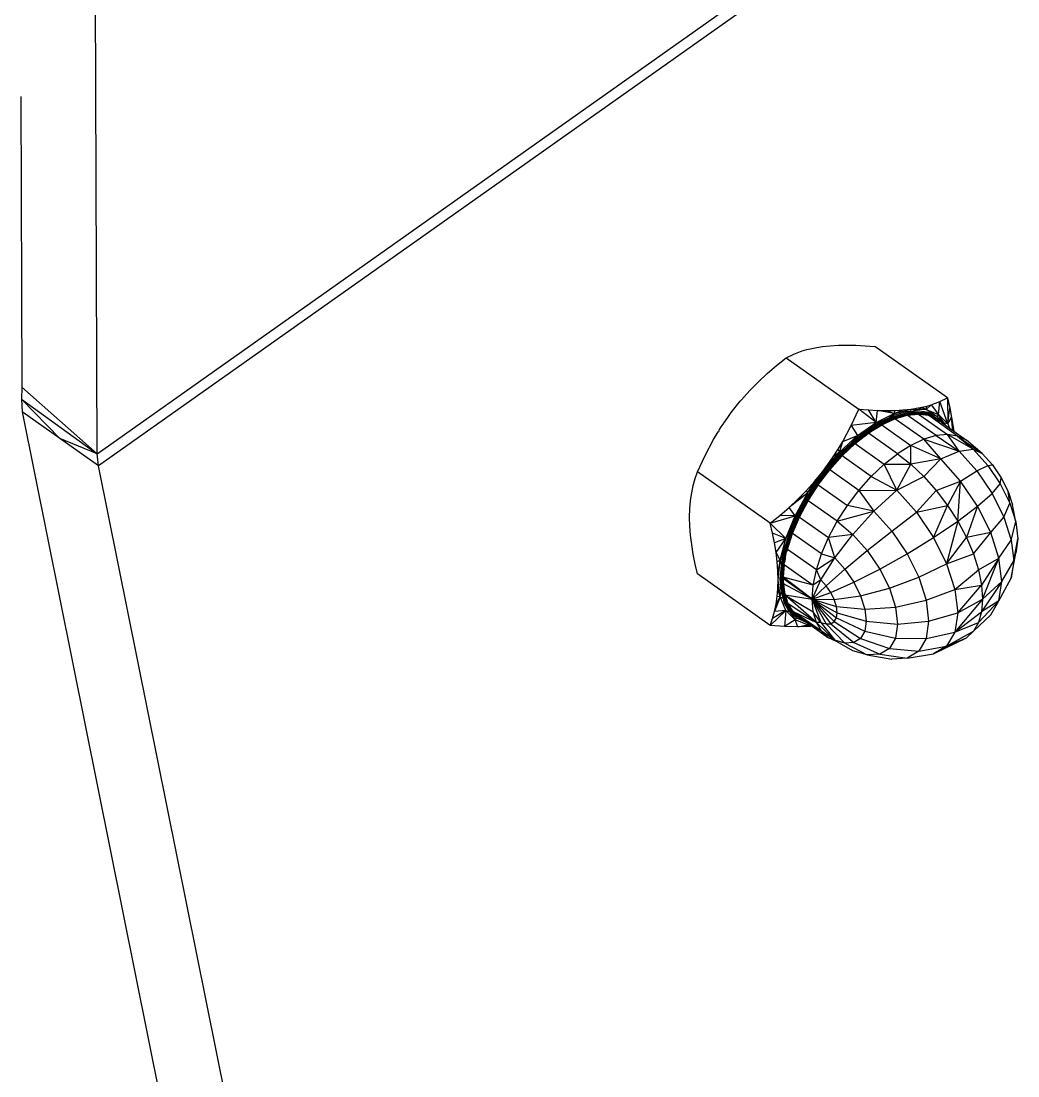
# Model space of a CAD drawing. Header units: millimetres. Extents: x 1918 to 7324, y -1954 to 2054.
# Drawn here: x 5883 to 5958.8, y 864 to 944.2 of the extents above; entities that cross this region are included whole.
import ezdxf

# ---------------------------------------------------------------- set-up
doc = ezdxf.new("R2010")
doc.units = ezdxf.units.MM

msp = doc.modelspace()

# ---------------------------------------------------------------- linework, layer by layer
for p, q in [((5888.808, 911.31), (5888.48, 1001.518)), ((5938.658, 945.566), (5888.91, 910.389)), ((5888.808, 911.31), (5936.35, 944.927)), ((5883.014, 938.461), (5883.094, 916.358)), ((5941.775, 918.88), (5942.421, 919.124)), ((5942.421, 919.124), (5942.774, 919.228)), ((5942.774, 919.228), (5943.147, 919.319)), ((5943.147, 919.319), (5943.544, 919.396)), ((5943.544, 919.396), (5943.962, 919.459)), ((5943.962, 919.459), (5944.552, 919.52)), ((5944.552, 919.52), (5945.174, 919.555)), ((5945.174, 919.555), (5945.826, 919.566)), ((5945.826, 919.566), (5946.504, 919.554)), ((5946.504, 919.554), (5947.207, 919.521)), ((5947.207, 919.521), (5947.932, 919.471)), ((5953.465, 915.559), (5947.932, 919.471)), ((5940.471, 918.009), (5941.196, 918.597)), ((5941.196, 918.597), (5941.775, 918.88)), ((5941.196, 918.597), (5946.729, 914.685)), ((5939.09, 916.767), (5939.768, 917.4)), ((5939.768, 917.4), (5940.471, 918.009)), ((5938.438, 916.107), (5939.09, 916.767)), ((5883.094, 916.358), (5883.055, 915.462)), ((5883.094, 916.358), (5888.808, 911.31)), ((5937.817, 915.417), (5938.438, 916.107)), ((5883.055, 915.462), (5888.808, 911.31)), ((5885.98, 912.461), (5883.055, 915.462)), ((5883.055, 915.462), (5883.108, 914.492)), ((5937.031, 914.446), (5937.699, 915.304)), ((5937.699, 915.304), (5937.817, 915.417)), ((5952.24, 915.032), (5951.838, 914.674)), ((5951.887, 914.928), (5952.24, 915.032)), ((5952.24, 915.032), (5952.886, 915.276)), ((5952.24, 915.032), (5952.78, 914.294)), ((5952.78, 914.294), (5952.886, 915.276)), ((5952.886, 915.276), (5953.465, 915.559)), ((5953.484, 913.573), (5952.886, 915.276)), ((5953.465, 915.559), (5953.484, 913.573)), ((5953.465, 915.559), (5953.636, 914.806)), ((5883.108, 914.492), (5911.252, 774.782)), ((5885.98, 912.461), (5883.108, 914.492)), ((5936.808, 914.137), (5937.031, 914.446)), ((5946.15, 913.445), (5946.729, 914.685)), ((5948.035, 913.678), (5946.729, 914.685)), ((5946.729, 914.685), (5947.454, 914.635)), ((5948.035, 913.678), (5947.454, 914.635)), ((5947.454, 914.635), (5948.157, 914.602)), ((5948.035, 913.678), (5948.157, 914.602)), ((5948.035, 913.678), (5949.412, 914.36)), ((5948.157, 914.602), (5948.835, 914.59)), ((5949.412, 914.36), (5948.157, 914.602)), ((5948.835, 914.59), (5949.487, 914.601)), ((5948.835, 914.59), (5949.412, 914.36)), ((5949.035, 914.026), (5950.619, 914.49)), ((5949.371, 914.202), (5949.035, 914.026)), ((5950.617, 914.445), (5949.04, 913.983)), ((5950.624, 914.399), (5949.053, 913.939)), ((5950.64, 914.357), (5949.074, 913.898)), ((5949.117, 914.101), (5949.412, 914.36)), ((5950.328, 914.482), (5949.371, 914.202)), ((5949.412, 914.36), (5950.699, 914.697)), ((5949.412, 914.36), (5950.108, 914.636)), ((5949.412, 914.36), (5949.487, 914.601)), ((5949.457, 913.969), (5950.395, 914.244)), ((5949.487, 914.601), (5950.108, 914.636)), ((5950.108, 914.636), (5950.699, 914.697)), ((5950.619, 914.49), (5950.328, 914.482)), ((5950.663, 914.321), (5950.395, 914.244)), ((5950.395, 914.244), (5950.997, 914.3)), ((5952.603, 912.683), (5950.395, 914.244)), ((5950.617, 914.445), (5950.619, 914.49)), ((5951.971, 914.363), (5950.617, 914.445)), ((5950.624, 914.399), (5950.617, 914.445)), ((5950.699, 914.697), (5950.619, 914.49)), ((5951.211, 914.566), (5950.619, 914.49)), ((5950.619, 914.49), (5951.98, 914.408)), ((5950.619, 914.49), (5951.998, 914.45)), ((5951.973, 914.318), (5950.624, 914.399)), ((5950.64, 914.357), (5950.624, 914.399)), ((5950.663, 914.321), (5950.64, 914.357)), ((5951.174, 914.325), (5950.64, 914.357)), ((5950.997, 914.3), (5950.663, 914.321)), ((5950.699, 914.697), (5951.117, 914.76)), ((5950.699, 914.697), (5951.211, 914.566)), ((5950.699, 914.697), (5951.838, 914.674)), ((5950.997, 914.3), (5951.174, 914.325)), ((5951.117, 914.76), (5951.514, 914.837)), ((5951.838, 914.674), (5951.117, 914.76)), ((5951.223, 914.322), (5951.174, 914.325)), ((5951.998, 914.45), (5951.211, 914.566)), ((5951.223, 914.322), (5951.262, 914.325)), ((5951.262, 914.325), (5953.47, 912.765)), ((5951.262, 914.325), (5951.371, 914.313)), ((5951.984, 914.276), (5951.371, 914.313)), ((5951.371, 914.313), (5952.006, 914.24)), ((5951.514, 914.837), (5951.887, 914.928)), ((5951.838, 914.674), (5951.514, 914.837)), ((5951.838, 914.674), (5951.887, 914.928)), ((5951.838, 914.674), (5952.78, 914.294)), ((5952.671, 914.138), (5951.838, 914.674)), ((5951.971, 914.363), (5951.98, 914.408)), ((5951.973, 914.318), (5951.971, 914.363)), ((5952.557, 913.97), (5951.971, 914.363)), ((5952.557, 913.97), (5951.973, 914.318)), ((5951.984, 914.276), (5951.973, 914.318)), ((5951.98, 914.408), (5951.998, 914.45)), ((5951.98, 914.408), (5953.024, 913.786)), ((5952.671, 914.138), (5951.98, 914.408)), ((5952.006, 914.24), (5951.984, 914.276)), ((5952.671, 914.138), (5951.998, 914.45)), ((5952.035, 914.212), (5952.006, 914.24)), ((5952.114, 914.175), (5952.035, 914.212)), ((5954.242, 912.651), (5952.114, 914.175)), ((5952.114, 914.175), (5952.557, 913.97)), ((5952.78, 914.294), (5952.671, 914.138)), ((5952.78, 914.294), (5953.484, 913.573)), ((5953.212, 913.637), (5952.78, 914.294)), ((5953.024, 913.786), (5952.78, 914.294)), ((5953.484, 913.573), (5953.636, 914.806)), ((5953.636, 914.806), (5953.783, 914.064)), ((5936.266, 913.34), (5936.411, 913.566)), ((5936.411, 913.566), (5936.808, 914.137)), ((5945.504, 912.236), (5946.15, 913.445)), ((5948.035, 913.678), (5946.15, 913.445)), ((5946.15, 913.445), (5946.627, 912.683)), ((5946.627, 912.683), (5948.035, 913.678)), ((5948.035, 913.678), (5947.358, 913.1)), ((5949.053, 913.939), (5947.367, 912.969)), ((5948.363, 913.732), (5947.603, 913.254)), ((5947.612, 913.201), (5949.035, 914.026)), ((5949.04, 913.983), (5947.619, 913.165)), ((5949.074, 913.898), (5947.637, 913.071)), ((5948.315, 913.411), (5947.646, 913.026)), ((5947.652, 912.994), (5948.315, 913.411)), ((5948.035, 913.678), (5948.363, 913.732)), ((5948.315, 913.411), (5948.468, 913.507)), ((5949.035, 914.026), (5948.363, 913.732)), ((5948.468, 913.507), (5949.457, 913.969)), ((5948.468, 913.507), (5949.1, 913.863)), ((5948.468, 913.507), (5950.676, 911.946)), ((5949.035, 914.026), (5949.117, 914.101)), ((5949.04, 913.983), (5949.035, 914.026)), ((5949.053, 913.939), (5949.04, 913.983)), ((5949.074, 913.898), (5949.053, 913.939)), ((5949.1, 913.863), (5949.074, 913.898)), ((5949.457, 913.969), (5949.1, 913.863)), ((5951.664, 912.408), (5949.457, 913.969)), ((5952.695, 913.906), (5952.557, 913.97)), ((5953.024, 913.786), (5952.671, 914.138)), ((5952.695, 913.906), (5952.86, 913.789)), ((5953.01, 913.744), (5952.695, 913.906)), ((5953.008, 913.701), (5952.86, 913.789)), ((5953.008, 913.701), (5953.01, 913.744)), ((5953.024, 913.673), (5953.008, 913.701)), ((5953.01, 913.744), (5953.024, 913.786)), ((5953.212, 913.637), (5953.024, 913.786)), ((5953.024, 913.786), (5953.136, 913.594)), ((5953.024, 913.673), (5953.136, 913.594)), ((5953.136, 913.594), (5953.31, 913.471)), ((5953.484, 913.573), (5953.212, 913.637)), ((5953.31, 913.471), (5953.212, 913.637)), ((5953.31, 913.471), (5953.619, 913.252)), ((5953.484, 913.573), (5953.783, 914.064)), ((5953.484, 913.573), (5953.619, 913.252)), ((5953.783, 914.064), (5953.903, 913.334)), ((5953.872, 913.074), (5953.783, 914.064)), ((5935.686, 912.393), (5936.038, 912.984)), ((5936.084, 913.057), (5936.038, 912.984)), ((5936.084, 913.057), (5936.107, 913.092)), ((5936.107, 913.092), (5936.266, 913.34)), ((5945.249, 911.416), (5946.627, 912.683)), ((5945.504, 912.236), (5946.627, 912.683)), ((5947.331, 913.083), (5946.298, 912.271)), ((5946.627, 912.683), (5946.298, 912.271)), ((5946.56, 912.397), (5946.763, 912.568)), ((5946.763, 912.568), (5946.913, 912.694)), ((5946.763, 912.568), (5946.768, 912.466)), ((5946.971, 912.637), (5946.768, 912.466)), ((5947.004, 912.605), (5946.771, 912.409)), ((5946.775, 912.336), (5947.054, 912.555)), ((5946.913, 912.694), (5946.991, 912.759)), ((5946.971, 912.637), (5946.913, 912.694)), ((5947.076, 912.725), (5946.971, 912.637)), ((5946.991, 912.759), (5947.331, 913.083)), ((5946.991, 912.759), (5947.335, 913.047)), ((5947.347, 913.009), (5946.991, 912.759)), ((5946.991, 912.759), (5947.076, 912.725)), ((5947.124, 912.706), (5947.004, 912.605)), ((5947.054, 912.555), (5947.004, 912.605)), ((5947.054, 912.555), (5947.172, 912.687)), ((5947.054, 912.555), (5947.205, 912.674)), ((5947.367, 912.969), (5947.076, 912.725)), ((5947.393, 912.931), (5947.124, 912.706)), ((5947.124, 912.706), (5947.172, 912.687)), ((5947.172, 912.687), (5947.423, 912.897)), ((5947.172, 912.687), (5947.205, 912.674)), ((5947.205, 912.674), (5947.455, 912.87)), ((5947.358, 913.1), (5947.331, 913.083)), ((5947.335, 913.047), (5947.331, 913.083)), ((5947.335, 913.047), (5947.497, 913.155)), ((5947.347, 913.009), (5947.335, 913.047)), ((5947.619, 913.165), (5947.347, 913.009)), ((5947.367, 912.969), (5947.347, 913.009)), ((5947.358, 913.1), (5947.497, 913.155)), ((5947.393, 912.931), (5947.367, 912.969)), ((5947.637, 913.071), (5947.393, 912.931)), ((5947.423, 912.897), (5947.393, 912.931)), ((5947.646, 913.026), (5947.423, 912.897)), ((5947.455, 912.87), (5947.423, 912.897)), ((5947.455, 912.87), (5947.652, 912.994)), ((5949.663, 911.31), (5947.455, 912.87)), ((5947.497, 913.155), (5947.58, 913.188)), ((5947.607, 913.228), (5947.58, 913.188)), ((5947.58, 913.188), (5947.612, 913.201)), ((5947.603, 913.254), (5947.612, 913.201)), ((5947.603, 913.254), (5947.607, 913.228)), ((5947.612, 913.201), (5947.619, 913.165)), ((5947.637, 913.071), (5947.646, 913.026)), ((5947.646, 913.026), (5947.652, 912.994)), ((5952.603, 912.683), (5951.664, 912.408)), ((5953.47, 912.765), (5952.603, 912.683)), ((5952.603, 912.683), (5954.353, 911.514)), ((5954.242, 912.651), (5953.47, 912.765)), ((5955.428, 911.657), (5953.47, 912.765)), ((5954.353, 911.514), (5953.47, 912.765)), ((5953.619, 913.252), (5953.872, 913.074)), ((5953.872, 913.074), (5953.909, 913.047)), ((5953.903, 913.334), (5953.909, 913.047)), ((5953.903, 913.334), (5953.942, 913.024)), ((5953.909, 913.047), (5953.942, 913.024)), ((5953.942, 913.024), (5954.902, 912.345)), ((5954.902, 912.345), (5954.242, 912.651)), ((5954.242, 912.651), (5955.428, 911.657)), ((5954.242, 912.651), (5956.11, 911.335)), ((5888.91, 910.389), (5885.98, 912.461)), ((5888.808, 911.31), (5885.98, 912.461)), ((5935.039, 911.184), (5935.686, 912.393)), ((5945.152, 911.645), (5945.504, 912.236)), ((5945.249, 911.416), (5945.504, 912.236)), ((5945.454, 911.138), (5946.418, 912.051)), ((5945.635, 911.621), (5946.529, 912.322)), ((5946.298, 912.271), (5945.635, 911.621)), ((5946.529, 912.322), (5945.655, 911.589)), ((5946.494, 912.236), (5945.681, 911.555)), ((5946.457, 912.146), (5945.712, 911.521)), ((5946.418, 912.051), (5945.746, 911.49)), ((5946.418, 912.051), (5946.442, 912.074)), ((5946.442, 912.074), (5946.775, 912.336)), ((5946.442, 912.074), (5946.457, 912.146)), ((5946.442, 912.074), (5948.649, 910.513)), ((5946.771, 912.409), (5946.457, 912.146)), ((5946.768, 912.466), (5946.494, 912.236)), ((5946.494, 912.236), (5946.529, 912.322)), ((5946.56, 912.397), (5946.529, 912.322)), ((5946.771, 912.409), (5946.775, 912.336)), ((5950.676, 911.946), (5949.663, 911.31)), ((5951.664, 912.408), (5950.676, 911.946)), ((5952.958, 910.916), (5950.676, 911.946)), ((5950.676, 910.513), (5950.676, 911.946)), ((5952.958, 910.916), (5951.664, 912.408)), ((5951.664, 912.408), (5954.353, 911.514)), ((5956.11, 911.335), (5954.902, 912.345)), ((5888.91, 910.389), (5888.808, 911.31)), ((5934.46, 909.944), (5935.039, 911.184)), ((5943.963, 909.933), (5945.249, 911.416)), ((5944.051, 909.845), (5945.635, 911.621)), ((5945.655, 911.589), (5944.078, 909.82)), ((5945.681, 911.555), (5944.111, 909.793)), ((5945.712, 911.521), (5944.146, 909.765)), ((5945.291, 911.317), (5944.334, 910.244)), ((5945.249, 911.416), (5944.381, 910.492)), ((5944.381, 910.492), (5944.778, 911.063)), ((5944.515, 910.085), (5945.454, 911.138)), ((5944.778, 911.063), (5945.152, 911.645)), ((5945.249, 911.416), (5944.778, 911.063)), ((5945.249, 911.416), (5945.152, 911.645)), ((5945.635, 911.621), (5945.249, 911.416)), ((5945.635, 911.621), (5945.291, 911.317)), ((5945.454, 911.138), (5945.746, 911.49)), ((5947.661, 909.577), (5945.454, 911.138)), ((5945.655, 911.589), (5945.635, 911.621)), ((5945.681, 911.555), (5945.655, 911.589)), ((5945.712, 911.521), (5945.681, 911.555)), ((5945.746, 911.49), (5945.712, 911.521)), ((5948.649, 910.513), (5949.663, 911.31)), ((5949.663, 911.31), (5950.676, 910.513)), ((5952.958, 910.916), (5954.353, 911.514)), ((5954.353, 911.514), (5955.428, 911.657)), ((5954.353, 911.514), (5955.706, 909.997)), ((5955.428, 911.657), (5956.532, 910.418)), ((5955.428, 911.657), (5956.11, 911.335)), ((5956.11, 911.335), (5956.891, 910.459)), ((5917.054, 770.679), (5888.91, 910.389)), ((5943.963, 909.933), (5944.381, 910.492)), ((5943.963, 909.933), (5944.334, 910.244)), ((5944.334, 910.244), (5944.051, 909.845)), ((5947.661, 909.577), (5948.649, 910.513)), ((5949.606, 908.545), (5948.649, 910.513)), ((5948.649, 910.513), (5950.676, 910.513)), ((5949.606, 908.545), (5950.676, 910.513)), ((5952.958, 910.916), (5950.676, 910.513)), ((5950.676, 910.513), (5951.664, 909.577)), ((5951.664, 909.577), (5952.958, 910.916)), ((5954.467, 909.224), (5952.958, 910.916)), ((5955.706, 909.997), (5956.532, 910.418)), ((5956.532, 910.418), (5956.891, 910.459)), ((5956.532, 910.418), (5957.481, 909.02)), ((5956.891, 910.459), (5957.562, 909.47)), ((5934.142, 908.899), (5934.289, 909.434)), ((5934.289, 909.434), (5934.46, 909.944)), ((5939.993, 906.032), (5934.46, 909.944)), ((5942.69, 907.839), (5944.051, 909.845)), ((5944.078, 909.82), (5942.724, 907.824)), ((5944.111, 909.793), (5942.762, 907.804)), ((5944.146, 909.765), (5942.801, 907.782)), ((5942.824, 908.3), (5943.963, 909.933)), ((5943.373, 909.212), (5943.963, 909.933)), ((5943.963, 909.933), (5943.451, 909.078)), ((5944.051, 909.845), (5943.451, 909.078)), ((5943.648, 908.941), (5944.515, 910.085)), ((5943.648, 908.941), (5944.182, 909.737)), ((5943.963, 909.933), (5944.051, 909.845)), ((5944.078, 909.82), (5944.051, 909.845)), ((5944.111, 909.793), (5944.078, 909.82)), ((5944.146, 909.765), (5944.111, 909.793)), ((5944.182, 909.737), (5944.146, 909.765)), ((5944.515, 910.085), (5944.182, 909.737)), ((5946.722, 908.524), (5944.515, 910.085)), ((5946.722, 908.524), (5947.661, 909.577)), ((5947.661, 909.577), (5949.606, 908.545)), ((5949.606, 908.545), (5951.664, 909.577)), ((5951.664, 909.577), (5952.603, 908.524)), ((5954.467, 909.224), (5955.706, 909.997)), ((5955.706, 909.997), (5956.867, 908.284)), ((5957.481, 909.02), (5957.562, 909.47)), ((5957.562, 909.47), (5958.076, 908.435)), ((5934.022, 908.339), (5934.142, 908.899)), ((5943.451, 909.078), (5942.663, 907.848)), ((5943.451, 909.078), (5942.69, 907.839)), ((5942.751, 908.523), (5943.373, 909.212)), ((5942.824, 908.3), (5943.373, 909.212)), ((5942.824, 908.3), (5943.451, 909.078)), ((5943.648, 908.941), (5942.84, 907.758)), ((5942.875, 907.735), (5943.648, 908.941)), ((5943.648, 908.941), (5945.856, 907.38)), ((5946.722, 908.524), (5949.606, 908.545)), ((5947.876, 906.934), (5949.606, 908.545)), ((5949.606, 908.545), (5951.115, 906.853)), ((5952.603, 908.524), (5954.467, 909.224)), ((5954.467, 909.224), (5953.47, 907.381)), ((5954.243, 906.174), (5954.467, 909.224)), ((5955.763, 907.314), (5954.467, 909.224)), ((5956.867, 908.284), (5957.481, 909.02)), ((5957.481, 909.02), (5958.209, 907.557)), ((5933.878, 907.127), (5933.933, 907.748)), ((5933.933, 907.748), (5934.022, 908.339)), ((5942.824, 908.3), (5941.421, 907.229)), ((5941.421, 907.229), (5942.1, 907.862)), ((5941.646, 905.74), (5942.663, 907.848)), ((5941.646, 905.74), (5942.69, 907.839)), ((5942.724, 907.824), (5941.685, 905.734)), ((5942.762, 907.804), (5941.727, 905.723)), ((5942.801, 907.782), (5941.769, 905.707)), ((5941.881, 906.587), (5942.824, 908.3)), ((5942.663, 907.848), (5941.99, 906.585)), ((5942.1, 907.862), (5942.751, 908.523)), ((5942.1, 907.862), (5942.824, 908.3)), ((5942.215, 906.495), (5942.84, 907.758)), ((5942.215, 906.495), (5942.875, 907.735)), ((5942.824, 908.3), (5942.663, 907.848)), ((5942.69, 907.839), (5942.663, 907.848)), ((5942.724, 907.824), (5942.69, 907.839)), ((5942.762, 907.804), (5942.724, 907.824)), ((5942.824, 908.3), (5942.751, 908.523)), ((5942.801, 907.782), (5942.762, 907.804)), ((5942.84, 907.758), (5942.801, 907.782)), ((5942.875, 907.735), (5942.84, 907.758)), ((5945.083, 906.174), (5942.875, 907.735)), ((5945.856, 907.38), (5946.722, 908.524)), ((5946.722, 908.524), (5947.876, 906.934)), ((5951.115, 906.853), (5952.603, 908.524)), ((5952.603, 908.524), (5953.47, 907.381)), ((5955.763, 907.314), (5956.867, 908.284)), ((5956.867, 908.284), (5957.759, 906.492)), ((5958.209, 907.557), (5958.076, 908.435)), ((5958.076, 908.435), (5958.4, 907.425)), ((5933.859, 906.481), (5933.878, 907.127)), ((5940.718, 906.62), (5941.421, 907.229)), ((5941.881, 906.587), (5941.421, 907.229)), ((5945.083, 906.174), (5945.856, 907.38)), ((5945.083, 906.174), (5947.876, 906.934)), ((5947.876, 906.934), (5945.856, 907.38)), ((5946.268, 905.18), (5947.876, 906.934)), ((5947.876, 906.934), (5949.229, 905.417)), ((5951.115, 906.853), (5953.47, 907.381)), ((5952.41, 904.943), (5953.47, 907.381)), ((5953.47, 907.381), (5954.243, 906.174)), ((5954.243, 906.174), (5955.763, 907.314)), ((5955.763, 907.314), (5954.903, 904.935)), ((5956.757, 905.315), (5955.763, 907.314)), ((5957.759, 906.492), (5958.209, 907.557)), ((5958.209, 907.557), (5958.666, 906.128)), ((5958.666, 906.128), (5958.4, 907.425)), ((5933.877, 905.812), (5933.859, 906.481)), ((5939.993, 906.032), (5940.718, 906.62)), ((5939.993, 906.032), (5941.881, 906.587)), ((5941.881, 906.587), (5940.718, 906.62)), ((5941.177, 904.87), (5941.881, 906.587)), ((5941.99, 906.585), (5941.6, 905.761)), ((5941.99, 906.585), (5941.646, 905.74)), ((5941.684, 905.253), (5942.215, 906.495)), ((5942.215, 906.495), (5941.81, 905.688)), ((5942.215, 906.495), (5944.423, 904.934)), ((5944.423, 904.934), (5945.083, 906.174)), ((5945.083, 906.174), (5946.268, 905.18)), ((5949.229, 905.417), (5951.115, 906.853)), ((5951.115, 906.853), (5952.41, 904.943)), ((5952.41, 904.943), (5954.243, 906.174)), ((5954.243, 906.174), (5953.405, 902.944)), ((5954.243, 906.174), (5954.903, 904.935)), ((5956.757, 905.315), (5957.759, 906.492)), ((5957.759, 906.492), (5958.319, 904.743)), ((5958.319, 904.743), (5958.666, 906.128)), ((5958.666, 906.128), (5958.822, 904.833)), ((5933.931, 905.12), (5933.877, 905.812)), ((5941.177, 904.87), (5939.993, 906.032)), ((5940.164, 905.28), (5939.993, 906.032)), ((5940.99, 903.691), (5941.646, 905.74)), ((5941.685, 905.734), (5941.031, 903.695)), ((5941.727, 905.723), (5941.076, 903.692)), ((5941.769, 905.707), (5941.121, 903.682)), ((5941.449, 905.319), (5941.6, 905.761)), ((5941.646, 905.74), (5941.449, 905.319)), ((5941.6, 905.761), (5941.646, 905.74)), ((5941.685, 905.734), (5941.646, 905.74)), ((5941.684, 905.253), (5941.81, 905.688)), ((5941.727, 905.723), (5941.685, 905.734)), ((5941.769, 905.707), (5941.727, 905.723)), ((5941.81, 905.688), (5941.769, 905.707)), ((5947.373, 903.941), (5949.229, 905.417)), ((5949.229, 905.417), (5950.391, 903.704)), ((5934.02, 904.407), (5933.931, 905.12)), ((5941.177, 904.87), (5940.164, 905.28)), ((5940.311, 904.538), (5940.164, 905.28)), ((5941.177, 904.87), (5940.311, 904.538)), ((5940.431, 903.807), (5940.311, 904.538)), ((5940.431, 903.807), (5941.177, 904.87)), ((5940.742, 903.222), (5941.177, 904.87)), ((5941.282, 904.728), (5941.053, 904.082)), ((5941.177, 904.87), (5941.449, 905.319)), ((5941.282, 904.728), (5941.287, 904.812)), ((5941.332, 904.903), (5941.287, 904.812)), ((5941.295, 904.039), (5941.684, 905.253)), ((5941.449, 905.319), (5941.325, 904.931)), ((5941.325, 904.931), (5941.332, 904.903)), ((5943.892, 903.692), (5941.684, 905.253)), ((5943.892, 903.692), (5944.423, 904.934)), ((5946.268, 905.18), (5944.423, 904.934)), ((5944.892, 903.401), (5944.423, 904.934)), ((5944.892, 903.401), (5946.268, 905.18)), ((5946.268, 905.18), (5947.373, 903.941)), ((5950.391, 903.704), (5952.41, 904.943)), ((5952.41, 904.943), (5953.405, 902.944)), ((5953.405, 902.944), (5954.903, 904.935)), ((5956.757, 905.315), (5954.903, 904.935)), ((5954.903, 904.935), (5955.434, 903.692)), ((5955.434, 903.692), (5956.757, 905.315)), ((5957.382, 903.364), (5956.757, 905.315)), ((5957.382, 903.364), (5958.319, 904.743)), ((5958.319, 904.743), (5958.51, 903.156)), ((5958.51, 903.156), (5958.822, 904.833)), ((5958.822, 904.833), (5958.666, 903.758)), ((5934.14, 903.674), (5934.02, 904.407)), ((5940.742, 903.222), (5940.431, 903.807)), ((5940.521, 903.09), (5940.431, 903.807)), ((5940.805, 903.342), (5941.053, 904.082)), ((5941.053, 904.082), (5940.99, 903.691)), ((5941.09, 903.122), (5941.239, 903.881)), ((5941.239, 903.881), (5941.163, 903.667)), ((5941.239, 903.881), (5941.24, 903.909)), ((5941.295, 904.039), (5941.24, 903.909)), ((5943.503, 902.478), (5941.295, 904.039)), ((5945.673, 902.526), (5947.373, 903.941)), ((5947.373, 903.941), (5948.321, 902.542)), ((5958.319, 901.84), (5958.666, 903.758)), ((5934.288, 902.925), (5934.14, 903.674)), ((5934.46, 902.166), (5934.288, 902.925)), ((5940.742, 903.222), (5940.521, 903.09)), ((5940.576, 902.391), (5940.521, 903.09)), ((5940.742, 903.222), (5940.576, 902.391)), ((5940.595, 901.718), (5940.742, 903.222)), ((5940.742, 903.222), (5940.805, 903.342)), ((5940.742, 903.222), (5940.776, 903.067)), ((5940.751, 901.826), (5940.909, 903.059)), ((5940.951, 903.056), (5940.751, 901.826)), ((5940.847, 903.063), (5940.776, 903.067)), ((5940.776, 903.067), (5940.811, 902.903)), ((5940.951, 903.056), (5940.8, 901.843)), ((5940.8, 901.843), (5940.999, 903.053)), ((5940.99, 903.691), (5940.805, 903.342)), ((5940.805, 903.342), (5940.895, 903.273)), ((5940.847, 903.063), (5940.811, 902.903)), ((5940.895, 903.273), (5940.847, 903.063)), ((5940.999, 903.053), (5940.854, 901.85)), ((5940.854, 901.85), (5941.029, 903.051)), ((5940.99, 903.691), (5940.895, 903.273)), ((5941.029, 903.051), (5940.908, 901.843)), ((5940.909, 903.059), (5940.932, 903.244)), ((5940.951, 903.056), (5940.909, 903.059)), ((5940.932, 903.244), (5940.99, 903.691)), ((5940.932, 903.244), (5940.971, 903.214)), ((5940.971, 903.214), (5940.951, 903.056)), ((5941.031, 903.695), (5940.971, 903.214)), ((5941.031, 903.695), (5940.99, 903.691)), ((5941.014, 903.181), (5940.999, 903.053)), ((5941.029, 903.051), (5940.999, 903.053)), ((5941.076, 903.692), (5941.014, 903.181)), ((5941.014, 903.181), (5941.044, 903.157)), ((5941.044, 903.157), (5941.029, 903.051)), ((5941.08, 903.048), (5941.029, 903.051)), ((5941.076, 903.692), (5941.031, 903.695)), ((5941.121, 903.682), (5941.044, 903.157)), ((5941.044, 903.157), (5941.09, 903.122)), ((5941.058, 902.883), (5941.08, 903.048)), ((5941.121, 903.682), (5941.076, 903.692)), ((5941.08, 903.048), (5941.09, 903.122)), ((5941.163, 903.667), (5941.09, 903.122)), ((5941.163, 903.667), (5941.121, 903.682)), ((5943.503, 902.478), (5943.892, 903.692)), ((5943.503, 902.478), (5944.892, 903.401)), ((5943.84, 901.721), (5944.892, 903.401)), ((5943.892, 903.692), (5944.892, 903.401)), ((5944.892, 903.401), (5945.673, 902.526)), ((5948.321, 902.542), (5950.391, 903.704)), ((5950.391, 903.704), (5951.282, 901.912)), ((5951.282, 901.912), (5953.405, 902.944)), ((5953.405, 902.944), (5955.434, 903.692)), ((5953.405, 902.944), (5954.03, 900.993)), ((5955.434, 903.692), (5955.823, 902.478)), ((5955.823, 902.478), (5957.382, 903.364)), ((5957.382, 903.364), (5956.06, 901.322)), ((5956.14, 900.253), (5957.382, 903.364)), ((5957.595, 901.594), (5957.382, 903.364)), ((5957.595, 901.594), (5958.51, 903.156)), ((5958.51, 903.156), (5958.319, 901.84)), ((5939.993, 898.254), (5934.46, 902.166)), ((5940.595, 901.718), (5940.576, 902.391)), ((5940.811, 902.903), (5940.751, 901.826)), ((5941.058, 902.883), (5940.908, 901.843)), ((5941.058, 902.883), (5940.979, 901.915)), ((5941.058, 902.883), (5943.266, 901.322)), ((5943.266, 901.322), (5943.503, 902.478)), ((5943.84, 901.721), (5943.503, 902.478)), ((5944.245, 901.268), (5945.673, 902.526)), ((5945.673, 902.526), (5946.344, 901.537)), ((5946.344, 901.537), (5948.321, 902.542)), ((5948.321, 902.542), (5949.049, 901.079)), ((5954.03, 900.993), (5955.823, 902.478)), ((5955.823, 902.478), (5956.06, 901.322)), ((5940.576, 901.075), (5940.595, 901.718)), ((5940.742, 900.421), (5940.595, 901.718)), ((5940.751, 901.826), (5940.8, 901.843)), ((5940.751, 901.826), (5940.99, 900.291)), ((5940.811, 900.838), (5940.751, 901.826)), ((5940.751, 901.826), (5941.031, 900.31)), ((5940.8, 901.843), (5940.854, 901.85)), ((5940.8, 901.843), (5941.031, 900.31)), ((5940.854, 901.85), (5941.076, 900.321)), ((5941.031, 900.31), (5940.854, 901.85)), ((5940.854, 901.85), (5941.121, 900.321)), ((5940.854, 901.85), (5940.908, 901.843)), ((5940.979, 901.915), (5940.908, 901.843)), ((5940.908, 901.843), (5940.955, 901.827)), ((5940.908, 901.843), (5940.991, 901.415)), ((5940.955, 901.827), (5940.979, 901.915)), ((5940.955, 901.827), (5940.991, 901.415)), ((5943.186, 900.252), (5940.955, 901.827)), ((5943.266, 901.322), (5940.979, 901.915)), ((5943.186, 900.252), (5940.979, 901.915)), ((5943.186, 900.252), (5940.991, 901.415)), ((5940.991, 901.415), (5941.089, 900.753)), ((5943.186, 900.252), (5943.84, 901.721)), ((5943.186, 900.252), (5943.266, 901.322)), ((5943.84, 901.721), (5943.266, 901.322)), ((5944.245, 901.268), (5943.84, 901.721)), ((5944.592, 900.756), (5946.344, 901.537)), ((5946.344, 901.537), (5946.858, 900.502)), ((5949.049, 901.079), (5951.282, 901.912)), ((5951.282, 901.912), (5951.843, 900.163)), ((5954.03, 900.993), (5956.06, 901.322)), ((5954.243, 899.223), (5956.06, 901.322)), ((5957.595, 901.594), (5956.06, 899.296)), ((5956.06, 901.322), (5956.14, 900.253)), ((5956.14, 900.253), (5957.595, 901.594)), ((5957.382, 900.126), (5958.319, 901.84)), ((5957.382, 900.126), (5957.595, 901.594)), ((5940.522, 900.46), (5940.576, 901.075)), ((5940.742, 900.421), (5940.576, 901.075)), ((5940.742, 900.421), (5940.811, 900.838)), ((5940.99, 900.291), (5940.811, 900.838)), ((5941.089, 900.753), (5941.118, 900.58)), ((5941.118, 900.58), (5943.186, 900.252)), ((5941.118, 900.58), (5941.131, 900.544)), ((5941.131, 900.544), (5941.121, 900.321)), ((5941.131, 900.544), (5941.163, 900.312)), ((5943.503, 898.475), (5941.131, 900.544)), ((5941.131, 900.544), (5943.266, 899.296)), ((5941.131, 900.544), (5941.288, 900.098)), ((5943.186, 900.252), (5944.245, 901.268)), ((5943.186, 900.252), (5944.592, 900.756)), ((5944.592, 900.756), (5944.245, 901.268)), ((5944.858, 900.22), (5944.592, 900.756)), ((5946.858, 900.502), (5949.049, 901.079)), ((5949.049, 901.079), (5949.507, 899.651)), ((5951.843, 900.163), (5954.03, 900.993)), ((5954.03, 900.993), (5954.243, 899.223)), ((5940.742, 900.421), (5940.314, 899.309)), ((5940.314, 899.309), (5940.434, 899.872)), ((5940.434, 899.872), (5940.522, 900.46)), ((5940.434, 899.872), (5940.742, 900.421)), ((5940.742, 900.421), (5940.522, 900.46)), ((5941.177, 899.39), (5940.742, 900.421)), ((5940.742, 900.421), (5940.99, 900.291)), ((5941.031, 900.31), (5940.99, 900.291)), ((5941.053, 900.002), (5940.99, 900.291)), ((5941.646, 899.171), (5940.99, 900.291)), ((5941.076, 900.321), (5941.031, 900.31)), ((5941.031, 900.31), (5941.685, 899.195)), ((5941.449, 899.325), (5941.053, 900.002)), ((5941.076, 900.321), (5941.727, 899.21)), ((5941.121, 900.321), (5941.076, 900.321)), ((5941.163, 900.312), (5941.121, 900.321)), ((5941.121, 900.321), (5941.312, 899.995)), ((5941.163, 900.312), (5941.288, 900.098)), ((5941.312, 899.995), (5941.288, 900.098)), ((5941.312, 899.995), (5941.343, 899.942)), ((5941.361, 899.89), (5941.343, 899.942)), ((5943.503, 898.475), (5941.361, 899.89)), ((5941.731, 899.315), (5941.361, 899.89)), ((5943.266, 899.296), (5943.186, 900.252)), ((5943.186, 900.252), (5943.84, 898.482)), ((5943.186, 900.252), (5944.245, 898.364)), ((5943.186, 900.252), (5944.592, 898.385)), ((5943.186, 900.252), (5944.858, 898.544)), ((5943.186, 900.252), (5945.026, 898.83)), ((5943.186, 900.252), (5945.083, 899.223)), ((5943.186, 900.252), (5945.026, 899.697)), ((5943.186, 900.252), (5944.858, 900.22)), ((5944.858, 900.22), (5946.858, 900.502)), ((5945.026, 899.697), (5944.858, 900.22)), ((5946.858, 900.502), (5947.182, 899.492)), ((5949.507, 899.651), (5951.843, 900.163)), ((5951.843, 900.163), (5952.034, 898.576)), ((5956.14, 900.253), (5954.03, 897.755)), ((5954.243, 899.223), (5956.14, 900.253)), ((5955.823, 898.475), (5957.382, 900.126)), ((5956.14, 900.253), (5956.06, 899.296)), ((5957.382, 900.126), (5956.06, 899.296)), ((5956.757, 899.059), (5957.382, 900.126)), ((5939.993, 898.254), (5941.177, 899.39)), ((5941.177, 899.39), (5940.165, 898.77)), ((5940.165, 898.77), (5940.314, 899.309)), ((5941.177, 899.39), (5940.314, 899.309)), ((5941.177, 899.39), (5941.07, 898.186)), ((5941.881, 898.668), (5941.177, 899.39)), ((5941.177, 899.39), (5941.449, 899.325)), ((5941.449, 899.325), (5941.881, 898.668)), ((5941.646, 899.171), (5941.449, 899.325)), ((5941.685, 899.195), (5941.646, 899.171)), ((5942.661, 898.566), (5941.646, 899.171)), ((5941.99, 898.824), (5941.646, 899.171)), ((5941.646, 899.171), (5941.881, 898.668)), ((5941.727, 899.21), (5941.685, 899.195)), ((5941.685, 899.195), (5942.233, 898.868)), ((5941.769, 899.214), (5941.727, 899.21)), ((5941.731, 899.315), (5941.81, 899.206)), ((5943.892, 897.811), (5941.731, 899.315)), ((5941.731, 899.315), (5943.503, 898.475)), ((5941.731, 899.315), (5941.769, 899.214)), ((5941.81, 899.206), (5941.769, 899.214)), ((5941.81, 899.206), (5942.033, 899.027)), ((5942.033, 899.027), (5942.233, 898.868)), ((5943.84, 898.482), (5943.266, 899.296)), ((5943.503, 898.475), (5943.266, 899.296)), ((5945.083, 899.223), (5945.026, 899.697)), ((5945.026, 899.697), (5947.182, 899.492)), ((5945.026, 898.83), (5945.083, 899.223)), ((5945.083, 899.223), (5947.292, 898.576)), ((5947.182, 899.492), (5949.507, 899.651)), ((5947.182, 899.492), (5947.292, 898.576)), ((5949.507, 899.651), (5949.663, 898.355)), ((5952.034, 898.576), (5954.243, 899.223)), ((5954.03, 897.755), (5956.06, 899.296)), ((5954.243, 899.223), (5954.03, 897.755)), ((5955.434, 897.811), (5956.757, 899.059)), ((5956.06, 899.296), (5955.823, 898.475)), ((5939.993, 898.254), (5940.165, 898.77)), ((5941.07, 898.186), (5939.993, 898.254)), ((5941.881, 898.668), (5941.07, 898.186)), ((5942.097, 898.16), (5941.07, 898.186)), ((5941.881, 898.668), (5941.99, 898.824)), ((5942.824, 898.288), (5941.881, 898.668)), ((5942.097, 898.16), (5941.881, 898.668)), ((5942.663, 898.513), (5941.99, 898.824)), ((5941.99, 898.824), (5942.661, 898.566)), ((5942.097, 898.16), (5942.824, 898.288)), ((5942.589, 898.165), (5942.097, 898.16)), ((5942.233, 898.868), (5942.661, 898.566)), ((5942.824, 898.288), (5942.589, 898.165)), ((5943.064, 898.184), (5942.589, 898.165)), ((5942.661, 898.566), (5942.688, 898.546)), ((5942.688, 898.546), (5942.663, 898.513)), ((5942.74, 898.51), (5942.663, 898.513)), ((5942.688, 898.546), (5942.74, 898.51)), ((5943.892, 897.811), (5942.74, 898.51)), ((5942.74, 898.51), (5943.06, 898.283)), ((5943.06, 898.283), (5942.824, 898.288)), ((5942.824, 898.288), (5943.064, 898.184)), ((5943.06, 898.283), (5943.188, 898.193)), ((5943.188, 898.193), (5943.064, 898.184)), ((5943.188, 898.193), (5944.423, 897.32)), ((5943.84, 898.482), (5943.503, 898.475)), ((5944.892, 897.145), (5943.503, 898.475)), ((5943.892, 897.811), (5943.503, 898.475)), ((5943.84, 898.482), (5944.892, 897.145)), ((5943.84, 898.482), (5944.245, 898.364)), ((5944.245, 898.364), (5944.592, 898.385)), ((5944.245, 898.364), (5945.673, 896.916)), ((5944.592, 898.385), (5944.858, 898.544)), ((5944.592, 898.385), (5946.344, 896.957)), ((5944.858, 898.544), (5945.026, 898.83)), ((5944.858, 898.544), (5946.858, 897.264)), ((5945.026, 898.83), (5947.182, 897.816)), ((5947.292, 898.576), (5947.182, 897.816)), ((5947.292, 898.576), (5949.663, 898.355)), ((5949.663, 898.355), (5949.507, 897.28)), ((5949.663, 898.355), (5952.034, 898.576)), ((5952.034, 898.576), (5951.843, 897.26)), ((5954.03, 897.755), (5955.823, 898.475)), ((5955.823, 898.475), (5955.434, 897.811)), ((5944.892, 897.145), (5943.892, 897.811)), ((5944.423, 897.32), (5943.892, 897.811)), ((5944.892, 897.145), (5944.423, 897.32)), ((5945.083, 897.014), (5944.423, 897.32)), ((5947.182, 897.816), (5946.858, 897.264)), ((5947.182, 897.816), (5949.507, 897.28)), ((5951.843, 897.26), (5954.03, 897.755)), ((5952.41, 896.095), (5954.903, 897.32)), ((5953.405, 896.688), (5955.434, 897.811)), ((5954.03, 897.755), (5953.405, 896.688)), ((5953.405, 896.688), (5954.903, 897.32)), ((5955.434, 897.811), (5954.903, 897.32)), ((5945.673, 896.916), (5944.892, 897.145)), ((5945.083, 897.014), (5944.892, 897.145)), ((5946.268, 896.332), (5945.083, 897.014)), ((5946.344, 896.957), (5945.673, 896.916)), ((5945.673, 896.916), (5947.373, 896.008)), ((5946.858, 897.264), (5946.344, 896.957)), ((5946.344, 896.957), (5948.321, 896.065)), ((5946.858, 897.264), (5949.049, 896.499)), ((5949.507, 897.28), (5949.049, 896.499)), ((5949.507, 897.28), (5951.843, 897.26)), ((5951.843, 897.26), (5951.282, 896.303)), ((5951.282, 896.303), (5953.405, 896.688)), ((5953.405, 896.688), (5952.41, 896.095)), ((5947.373, 896.008), (5946.268, 896.332)), ((5948.321, 896.065), (5947.373, 896.008)), ((5947.373, 896.008), (5949.229, 895.702)), ((5949.049, 896.499), (5948.321, 896.065)), ((5948.321, 896.065), (5950.391, 895.772)), ((5949.049, 896.499), (5951.282, 896.303)), ((5950.391, 895.772), (5949.229, 895.702)), ((5951.282, 896.303), (5950.391, 895.772)), ((5950.391, 895.772), (5952.41, 896.095))]:
    msp.add_line(p, q)

doc.saveas('drawing.dxf')
